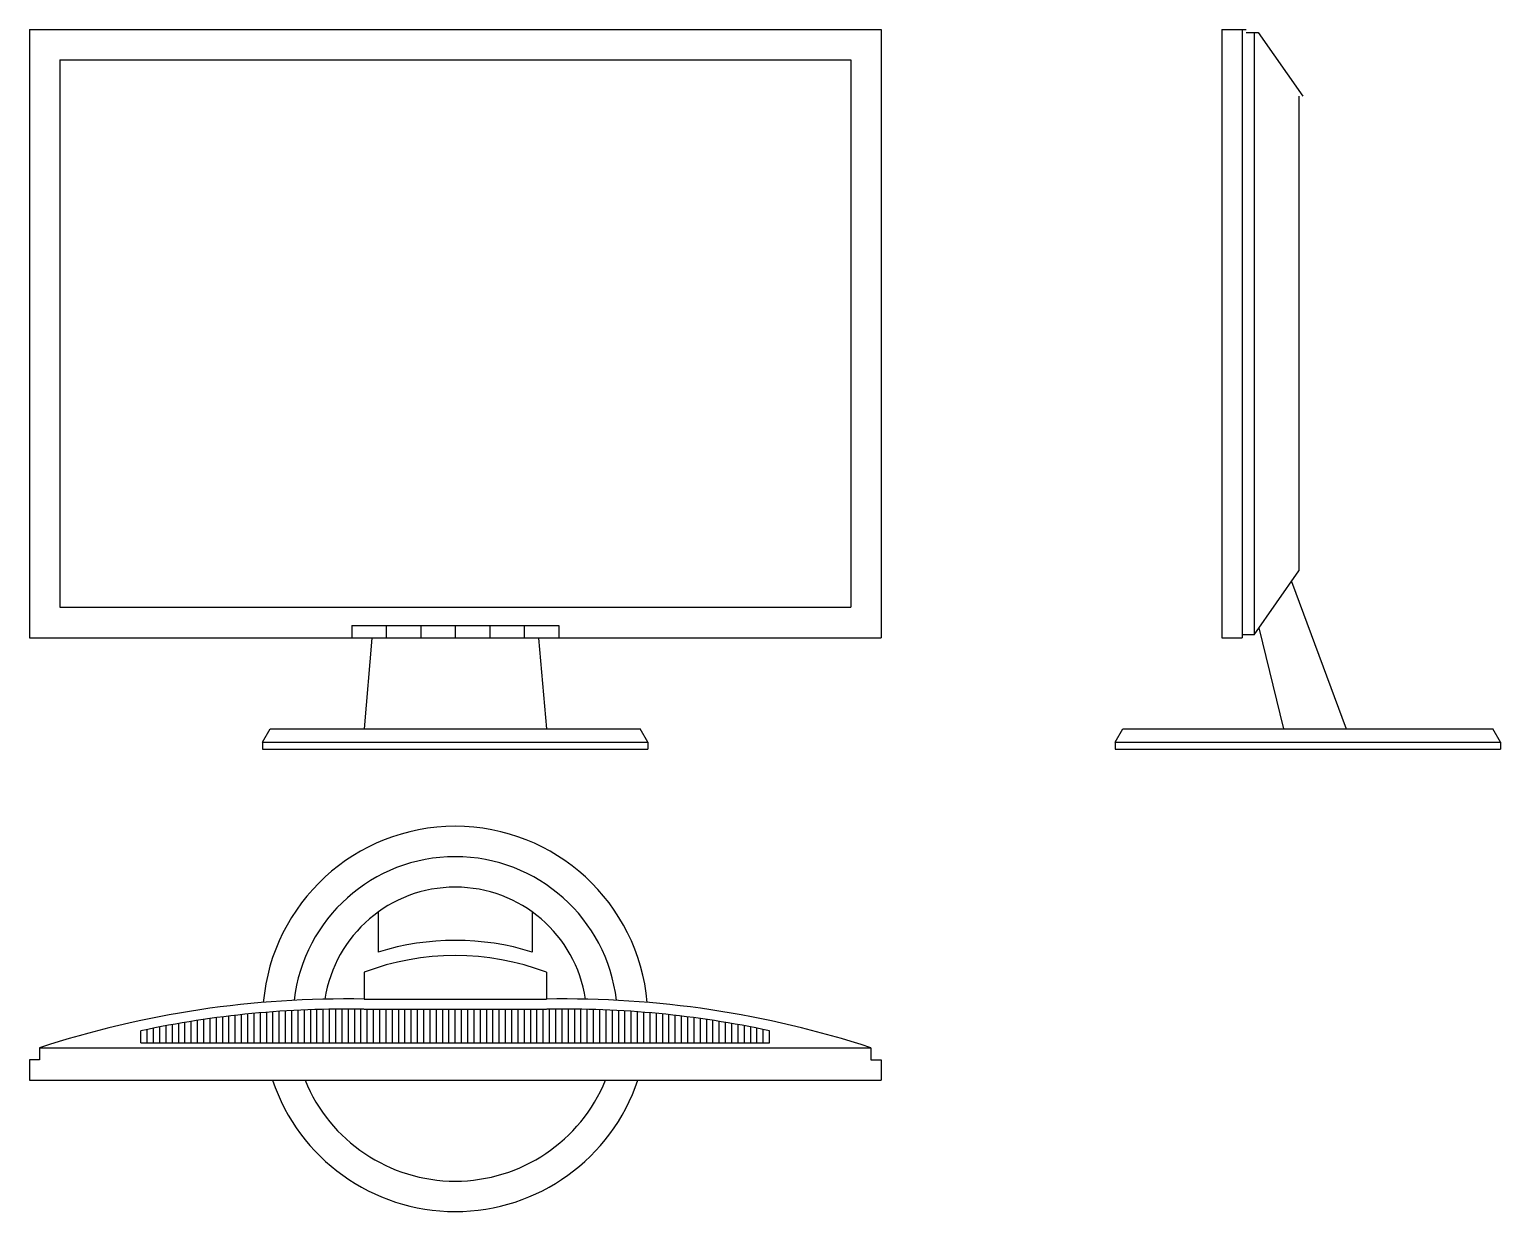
# Model space of a CAD drawing. Extents: x 2242.79 to 2243.515, y 523.398 to 523.981.
import ezdxf

# ---------------------------------------------------------------- set-up
doc = ezdxf.new("R2010")
doc.units = 0
doc.layers.get('0').update_dxf_attribs({"linetype": 'CONTINUOUS'})

msp = doc.modelspace()

# ---------------------------------------------------------------- linework, layer by layer
at = {"color": 0, "linetype": 'BYBLOCK'}
for p, q in [((2242.78974, 523.98079), (2243.20974, 523.98079)), ((2242.78974, 523.98079), (2242.78974, 523.68079)), ((2243.20974, 523.98079), (2243.20974, 523.68079)), ((2243.37774, 523.98079), (2243.38974, 523.98079)), ((2243.37774, 523.98079), (2243.37774, 523.68079)), ((2243.38774, 523.98079), (2243.38774, 523.68079)), ((2243.38974, 523.97929), (2243.39574, 523.97929)), ((2243.39374, 523.97929), (2243.39374, 523.68229)), ((2243.39574, 523.97929), (2243.41774, 523.94787)), ((2242.80474, 523.96579), (2242.80474, 523.69579)), ((2242.80474, 523.96579), (2243.19474, 523.96579)), ((2243.19474, 523.96579), (2243.19474, 523.69579)), ((2243.41574, 523.94787), (2243.41574, 523.71371)), ((2243.39374, 523.68229), (2243.41574, 523.71371)), ((2243.41215, 523.70858), (2243.43913, 523.63579)), ((2242.80474, 523.69579), (2243.19474, 523.69579)), ((2242.78974, 523.68079), (2243.20974, 523.68079)), ((2242.94874, 523.68679), (2243.05074, 523.68679)), ((2242.94874, 523.68679), (2242.94874, 523.68079)), ((2242.95866, 523.68062), (2242.95474, 523.63579)), ((2242.96574, 523.68679), (2242.96574, 523.68079)), ((2242.98274, 523.68679), (2242.98274, 523.68079)), ((2242.99974, 523.68679), (2242.99974, 523.68079)), ((2243.01674, 523.68679), (2243.01674, 523.68079)), ((2243.03374, 523.68679), (2243.03374, 523.68079)), ((2243.04082, 523.68062), (2243.04474, 523.63579)), ((2243.05074, 523.68679), (2243.05074, 523.68079)), ((2243.37774, 523.68079), (2243.38774, 523.68079)), ((2243.39374, 523.68229), (2243.38774, 523.68229)), ((2243.39605, 523.68559), (2243.40824, 523.63579)), ((2242.90474, 523.62929), (2242.90849, 523.63579)), ((2242.90849, 523.63579), (2243.09099, 523.63579)), ((2243.09474, 523.62929), (2243.09099, 523.63579)), ((2243.32524, 523.62929), (2243.32899, 523.63579)), ((2243.32899, 523.63579), (2243.51149, 523.63579)), ((2243.51524, 523.62929), (2243.51149, 523.63579)), ((2242.90474, 523.62929), (2243.09474, 523.62929)), ((2242.90474, 523.62929), (2242.90474, 523.62579)), ((2242.90474, 523.62579), (2243.09474, 523.62579)), ((2243.09474, 523.62929), (2243.09474, 523.62579)), ((2243.32524, 523.62929), (2243.51524, 523.62929)), ((2243.32524, 523.62929), (2243.32524, 523.62579)), ((2243.32524, 523.62579), (2243.51524, 523.62579)), ((2243.51524, 523.62929), (2243.51524, 523.62579)), ((2243.51524, 523.62929), (2243.51524, 523.62579)), ((2242.96174, 523.54551), (2242.96174, 523.52571)), ((2243.03774, 523.54551), (2243.03774, 523.52571)), ((2242.95474, 523.51578), (2242.95474, 523.50256)), ((2243.04474, 523.51578), (2243.04474, 523.50256)), ((2242.95474, 523.50256), (2243.04474, 523.50256)), ((2242.87264, 523.48106), (2242.87264, 523.49207)), ((2242.87574, 523.48106), (2242.87574, 523.49253)), ((2242.87884, 523.48106), (2242.87884, 523.49298)), ((2242.88194, 523.48106), (2242.88194, 523.49341)), ((2242.88504, 523.48106), (2242.88504, 523.49381)), ((2242.88814, 523.48106), (2242.88814, 523.4942)), ((2242.89124, 523.48106), (2242.89124, 523.49456)), ((2242.89434, 523.48106), (2242.89434, 523.4949)), ((2242.89744, 523.48106), (2242.89744, 523.49523)), ((2242.90054, 523.48106), (2242.90054, 523.49553)), ((2242.90364, 523.48106), (2242.90364, 523.49581)), ((2242.90674, 523.48106), (2242.90674, 523.49607)), ((2242.90984, 523.48106), (2242.90984, 523.49632)), ((2242.91294, 523.48106), (2242.91294, 523.49654)), ((2242.91604, 523.48106), (2242.91604, 523.49674)), ((2242.91914, 523.48106), (2242.91914, 523.49692)), ((2242.92224, 523.48106), (2242.92224, 523.49708)), ((2242.92534, 523.48106), (2242.92534, 523.49722)), ((2242.92844, 523.48106), (2242.92844, 523.49734)), ((2242.93154, 523.48106), (2242.93154, 523.49744)), ((2242.93464, 523.48106), (2242.93464, 523.49753)), ((2242.93774, 523.48106), (2242.93774, 523.49759)), ((2242.94084, 523.48106), (2242.94084, 523.49763)), ((2242.94394, 523.48106), (2242.94394, 523.49765)), ((2242.94704, 523.48106), (2242.94704, 523.49765)), ((2242.95014, 523.48106), (2242.95014, 523.49763)), ((2242.95324, 523.48106), (2242.95324, 523.49759)), ((2242.95474, 523.49756), (2243.04474, 523.49756)), ((2242.95634, 523.48106), (2242.95634, 523.49756)), ((2242.95944, 523.48106), (2242.95944, 523.49756)), ((2242.96254, 523.48106), (2242.96254, 523.49756)), ((2242.96564, 523.48106), (2242.96564, 523.49756)), ((2242.96874, 523.48106), (2242.96874, 523.49756)), ((2242.97184, 523.48106), (2242.97184, 523.49756)), ((2242.97494, 523.48106), (2242.97494, 523.49756)), ((2242.97804, 523.48106), (2242.97804, 523.49756)), ((2242.98114, 523.48106), (2242.98114, 523.49756)), ((2242.98424, 523.48106), (2242.98424, 523.49756)), ((2242.98734, 523.48106), (2242.98734, 523.49756)), ((2242.99044, 523.48106), (2242.99044, 523.49756)), ((2242.99354, 523.48106), (2242.99354, 523.49756)), ((2242.99664, 523.48106), (2242.99664, 523.49756)), ((2242.99974, 523.48106), (2242.99974, 523.49756)), ((2243.00284, 523.48106), (2243.00284, 523.49756)), ((2243.00594, 523.48106), (2243.00594, 523.49756)), ((2243.00904, 523.48106), (2243.00904, 523.49756)), ((2243.01214, 523.48106), (2243.01214, 523.49756)), ((2243.01524, 523.48106), (2243.01524, 523.49756)), ((2243.01834, 523.48106), (2243.01834, 523.49756)), ((2243.02144, 523.48106), (2243.02144, 523.49756)), ((2243.02454, 523.48106), (2243.02454, 523.49756)), ((2243.02764, 523.48106), (2243.02764, 523.49756)), ((2243.03074, 523.48106), (2243.03074, 523.49756)), ((2243.03384, 523.48106), (2243.03384, 523.49756)), ((2243.03694, 523.48106), (2243.03694, 523.49756)), ((2243.04004, 523.48106), (2243.04004, 523.49756)), ((2243.04314, 523.48106), (2243.04314, 523.49756)), ((2243.04624, 523.48106), (2243.04624, 523.49759)), ((2243.04934, 523.48106), (2243.04934, 523.49763)), ((2243.05244, 523.48106), (2243.05244, 523.49765)), ((2243.05554, 523.48106), (2243.05554, 523.49765)), ((2243.05864, 523.48106), (2243.05864, 523.49763)), ((2243.06174, 523.48106), (2243.06174, 523.49759)), ((2243.06484, 523.48106), (2243.06484, 523.49753)), ((2243.06794, 523.48106), (2243.06794, 523.49744)), ((2243.07104, 523.48106), (2243.07104, 523.49734)), ((2243.07414, 523.48106), (2243.07414, 523.49722)), ((2243.07724, 523.48106), (2243.07724, 523.49708)), ((2243.08034, 523.48106), (2243.08034, 523.49692)), ((2243.08344, 523.48106), (2243.08344, 523.49674)), ((2243.08654, 523.48106), (2243.08654, 523.49654)), ((2243.08964, 523.48106), (2243.08964, 523.49632)), ((2243.09274, 523.48106), (2243.09274, 523.49607)), ((2243.09584, 523.48106), (2243.09584, 523.49581)), ((2243.09894, 523.48106), (2243.09894, 523.49553)), ((2243.10204, 523.48106), (2243.10204, 523.49523)), ((2243.10514, 523.48106), (2243.10514, 523.4949)), ((2243.10824, 523.48106), (2243.10824, 523.49456)), ((2243.11134, 523.48106), (2243.11134, 523.4942)), ((2243.11444, 523.48106), (2243.11444, 523.49381)), ((2243.11754, 523.48106), (2243.11754, 523.49341)), ((2243.12064, 523.48106), (2243.12064, 523.49298)), ((2243.12374, 523.48106), (2243.12374, 523.49253)), ((2243.12684, 523.48106), (2243.12684, 523.49207)), ((2242.84474, 523.48106), (2242.84474, 523.48692)), ((2242.84474, 523.48106), (2242.84474, 523.48692)), ((2242.84784, 523.48106), (2242.84784, 523.48758)), ((2242.85094, 523.48106), (2242.85094, 523.48821)), ((2242.85404, 523.48106), (2242.85404, 523.48883)), ((2242.85714, 523.48106), (2242.85714, 523.48942)), ((2242.86024, 523.48106), (2242.86024, 523.48999)), ((2242.86334, 523.48106), (2242.86334, 523.49054)), ((2242.86644, 523.48106), (2242.86644, 523.49107)), ((2242.86954, 523.48106), (2242.86954, 523.49158)), ((2243.12994, 523.48106), (2243.12994, 523.49158)), ((2243.13304, 523.48106), (2243.13304, 523.49107)), ((2243.13614, 523.48106), (2243.13614, 523.49054)), ((2243.13924, 523.48106), (2243.13924, 523.48999)), ((2243.14234, 523.48106), (2243.14234, 523.48942)), ((2243.14544, 523.48106), (2243.14544, 523.48883)), ((2243.14854, 523.48106), (2243.14854, 523.48821)), ((2243.15164, 523.48106), (2243.15164, 523.48758)), ((2243.15474, 523.48106), (2243.15474, 523.48692)), ((2242.79474, 523.47856), (2243.20474, 523.47856)), ((2242.79474, 523.47856), (2242.79474, 523.47256)), ((2242.84474, 523.48106), (2243.15474, 523.48106)), ((2243.20474, 523.47856), (2243.20474, 523.47256)), ((2242.78974, 523.47256), (2242.78974, 523.46256)), ((2242.78974, 523.47256), (2242.78974, 523.46256)), ((2242.79474, 523.47256), (2242.78974, 523.47256)), ((2243.20474, 523.47256), (2243.20974, 523.47256)), ((2243.20974, 523.47256), (2243.20974, 523.46256)), ((2242.78974, 523.46256), (2243.20974, 523.46256))]:
    msp.add_line(p, q, dxfattribs=at)
for centre, radius, start, end in [((2242.99974, 523.49278), 0.095, 4.93683, 175.06317), ((2242.99974, 523.49278), 0.08, 6.61026, 173.38974), ((2242.99974, 523.49278), 0.065, 8.64101, 171.35899), ((2242.99974, 523.405), 0.12655, 72.52585, 107.47415), ((2242.99974, 523.3975), 0.12655, 69.17042, 110.82958), ((2242.94559, 523.01821), 0.48444, 88.91811, 108.14343), ((2243.05389, 523.01821), 0.48444, 71.85657, 91.08189), ((2242.94559, 523.01821), 0.47944, 88.91811, 102.14321), ((2243.05389, 523.01821), 0.47944, 77.85679, 91.08189), ((2242.99974, 523.49278), 0.095, 198.54517, 341.45483), ((2242.99974, 523.49278), 0.08, 202.19048, 337.80952)]:
    msp.add_arc(centre, radius, start, end, dxfattribs=at)

doc.saveas('drawing.dxf')
